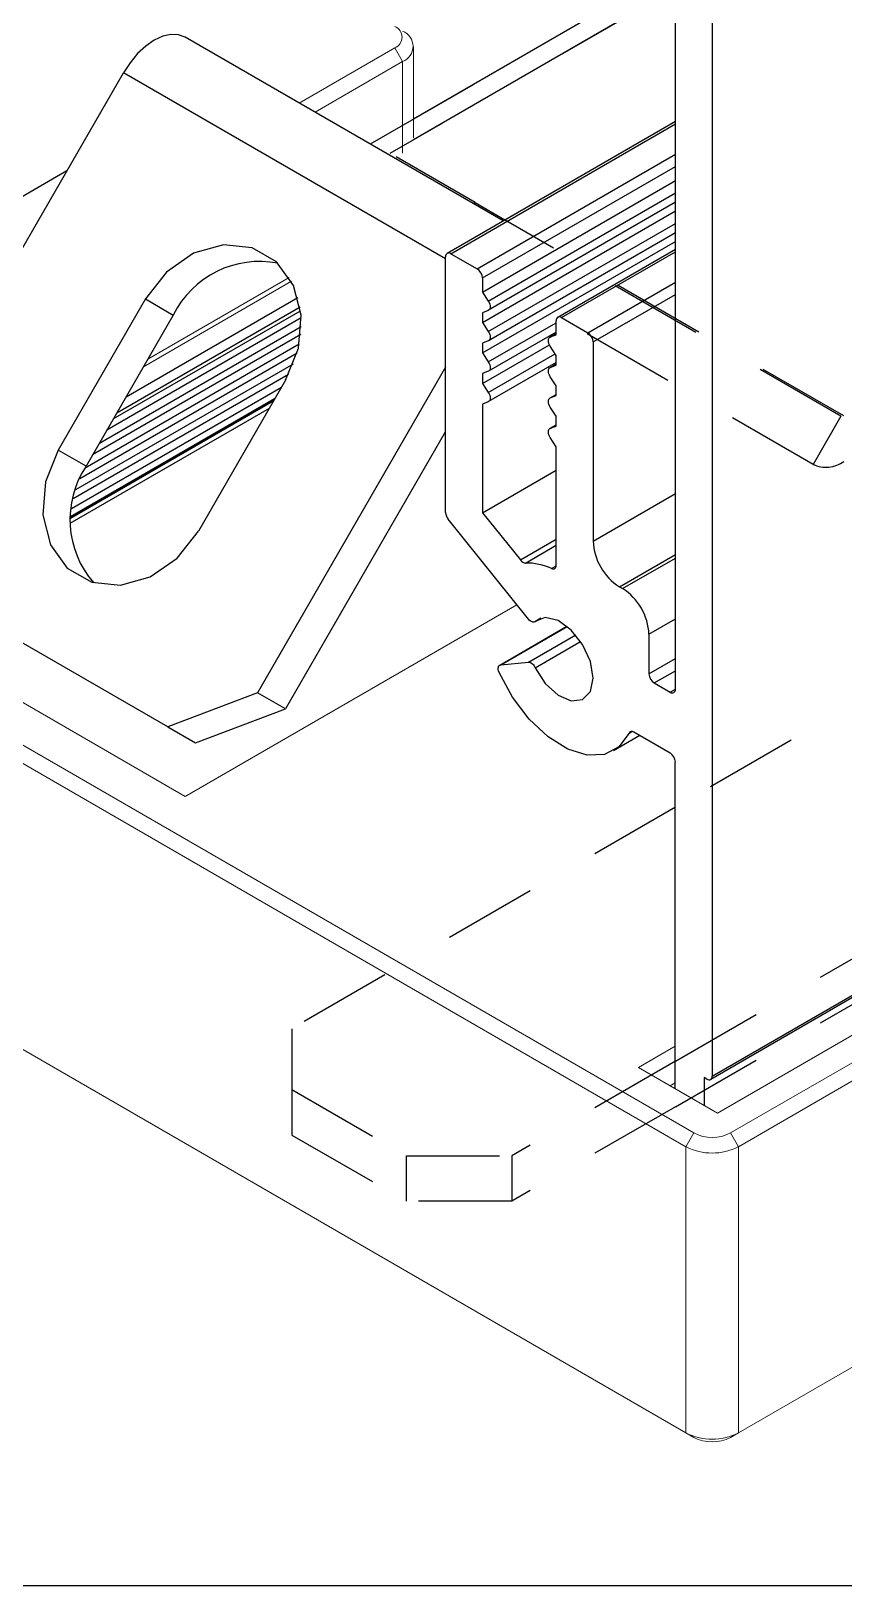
# Model space of a CAD drawing. Extents: x -0.6 to 13.4, y -11.2 to 0.
# Drawn here: x 6.209 to 7.3, y -11.192 to -9.108 of the extents above; entities that cross this region are included whole.
import ezdxf

# ---------------------------------------------------------------- set-up
doc = ezdxf.new("R2010")
doc.units = 0
doc.header["$LTSCALE"] = 0.5
doc.header["$MEASUREMENT"] = 0
doc.linetypes.add('HIDDEN', pattern=[0.375, 0.25, -0.125])
for name, color, linetype in [('Brackets', 181, 'CONTINUOUS'), ('Dimension', 10, 'CONTINUOUS'), ('Housing', 150, 'CONTINUOUS')]:
    doc.layers.add(name, color=color, linetype=linetype)
doc.layers.add('Jig', color=41, linetype='CONTINUOUS', lineweight=13)
doc.layers.add('Text-Unprinted', color=131, linetype='CONTINUOUS', plot=False)

msp = doc.modelspace()

# ---------------------------------------------------------------- linework, layer by layer
at = {"layer": 'Brackets', "linetype": 'Continuous', "transparency": 16777216}
for p, q in [((6.7226, -9.2252), (7.0741, -9.0222)), ((7.0741, -9.0502), (6.7224, -9.2533)), ((6.8012, -9.338), (6.4161, -9.1158)), ((6.8428, -9.3622), (6.4161, -9.1158)), ((6.0185, -9.709), (6.3334, -9.1635)), ((6.7656, -9.4132), (6.3334, -9.1635)), ((6.8052, -9.3376), (6.6992, -9.2763)), ((6.843, -9.3621), (6.8012, -9.338)), ((6.8052, -9.3376), (6.8453, -9.3607)), ((6.3629, -9.4668), (6.2459, -9.6695)), ((6.3629, -9.4668), (6.4002, -9.4884)), ((6.4002, -9.4884), (6.2832, -9.691)), ((6.7656, -9.5581), (6.5135, -9.9948)), ((6.551, -9.5755), (6.434, -9.7781)), ((6.7656, -9.6443), (6.5508, -10.0164)), ((6.2832, -9.691), (6.2459, -9.6695)), ((6.3928, -10.0406), (6.0392, -9.8364)), ((6.5135, -9.9948), (6.3928, -10.0406)), ((6.5508, -10.0164), (6.5135, -9.9948)), ((6.4301, -10.0621), (6.5508, -10.0164)), ((6.3928, -10.0406), (6.4301, -10.0621))]:
    msp.add_line(p, q, dxfattribs=at)
at = {"layer": 'Brackets', "linetype": 'Continuous', "lineweight": 25, "transparency": 16777216}
for p, q in [((7.074, -9.0228), (6.8547, -9.1494)), ((7.0531, -9.0628), (6.9227, -9.1381)), ((6.8026, -9.1795), (6.6644, -9.2592)), ((6.7614, -9.2312), (6.6909, -9.2719))]:
    msp.add_line(p, q, dxfattribs=at)
at = {"layer": 'Brackets', "linetype": 'HIDDEN', "transparency": 16777216}
for p, q in [((6.2575, -9.2951), (5.4124, -9.7829)), ((7.074, -10.4888), (8.2334, -9.8195)), ((7.074, -10.5498), (8.2334, -9.8805)), ((7.074, -10.1481), (6.5594, -10.4452)), ((6.5594, -10.4452), (6.5594, -10.5268)), ((7.074, -10.4888), (6.8545, -10.6155)), ((6.5594, -10.5268), (6.7131, -10.6155)), ((6.5594, -10.5268), (6.5594, -10.5878)), ((7.074, -10.5498), (6.8545, -10.6765)), ((6.5594, -10.5878), (6.7131, -10.6765)), ((6.7131, -10.6765), (6.7131, -10.6155)), ((6.7131, -10.6155), (6.8545, -10.6155)), ((6.8545, -10.6155), (6.8545, -10.6765)), ((6.8545, -10.6765), (6.7131, -10.6765))]:
    msp.add_line(p, q, dxfattribs=at)
at = {"layer": 'Brackets', "linetype": 'HIDDEN', "lineweight": 25, "transparency": 16777216}
for p, q in [((7.3002, -9.6237), (6.8447, -9.3607)), ((7.2962, -9.6241), (6.9111, -9.4017)), ((7.2588, -9.6887), (6.8732, -9.4661)), ((7.2588, -9.6887), (6.8737, -9.4663)), ((8.009, -9.6083), (7.074, -10.1481)), ((7.2962, -9.6241), (7.2588, -9.6887))]:
    msp.add_line(p, q, dxfattribs=at)
at = {"layer": 'Brackets', "linetype": 'Continuous', "transparency": 16777216, "flags": 128}
for points in [[(6.4161, -9.1158), (6.4072, -9.1125), (6.3971, -9.1121), (6.3862, -9.1146), (6.3748, -9.1199), (6.3633, -9.1278), (6.3524, -9.1379), (6.3423, -9.15), (6.3334, -9.1635)], [(6.551, -9.5755), (6.5681, -9.5328), (6.5717, -9.4887), (6.5616, -9.4486), (6.5388, -9.4172), (6.5061, -9.3983), (6.4675, -9.3943), (6.4276, -9.4055), (6.3913, -9.4307), (6.3629, -9.4668)], [(6.2459, -9.6695), (6.2288, -9.7122), (6.2252, -9.7562), (6.2353, -9.7964), (6.2581, -9.8278), (6.2908, -9.8467), (6.3294, -9.8507), (6.3692, -9.8395), (6.4056, -9.8142), (6.434, -9.7781)]]:
    msp.add_lwpolyline(points, dxfattribs=at)
at = {"layer": 'Brackets', "linetype": 'Continuous', "transparency": 16777216}
for centre, radius, start, end in [((6.8029, -9.3343), 0.00402, 245.7156, 305.6315), ((6.5158, -9.5455), 0.1289, 78.832, 153.7166), ((6.3905, -9.7626), 0.1289, 146.2847, 221.1965)]:
    msp.add_arc(centre, radius, start, end, dxfattribs=at)
at = {"layer": 'Brackets', "linetype": 'HIDDEN', "lineweight": 25, "transparency": 16777216}
msp.add_arc((7.276, -9.6508), 0.0416, 245.686, 305.6182, dxfattribs=at)
at = {"layer": 'Dimension', "transparency": 16777216}
msp.add_open_spline([(8.841, -10.3196), (9.0337, -8.7415), (7.6512, -7.9567), (6.2686, -7.1718), (6.4613, -5.5938)], degree=3, dxfattribs=at)
at = {"layer": 'Housing', "linetype": 'Continuous', "transparency": 16777216}
for p, q in [((7.1234, -8.5049), (7.1234, -10.5087)), ((7.0741, -9.99), (7.0741, -8.9563)), ((6.7677, -9.4056), (7.0741, -9.2286)), ((6.7727, -9.4061), (7.0741, -9.232)), ((6.8081, -9.4265), (7.0741, -9.2729)), ((6.8151, -9.4387), (7.0741, -9.2892)), ((6.8151, -9.4575), (7.0741, -9.308)), ((6.823, -9.4697), (7.0741, -9.3247)), ((7.0741, -9.3372), (6.8234, -9.482)), ((6.8151, -9.4983), (7.0741, -9.3488)), ((6.823, -9.5105), (7.0741, -9.3655)), ((7.0741, -9.3781), (6.8234, -9.5228)), ((6.8151, -9.5392), (7.0741, -9.3896)), ((6.9162, -9.4913), (7.0741, -9.4002)), ((6.7656, -9.7531), (6.7656, -9.4102)), ((6.7727, -9.4061), (6.8081, -9.4265)), ((6.9212, -9.4918), (7.0741, -9.4035)), ((6.8151, -9.4387), (6.8151, -9.4575)), ((6.8151, -9.4575), (6.823, -9.4697)), ((6.9565, -9.5123), (7.0741, -9.4444)), ((6.9636, -9.5245), (7.0741, -9.4607)), ((6.3198, -9.6277), (6.5711, -9.4826)), ((6.3246, -9.6194), (6.5704, -9.4775)), ((6.337, -9.5979), (6.5675, -9.4648)), ((6.823, -9.4822), (6.8151, -9.4853)), ((6.3011, -9.66), (6.572, -9.5036)), ((6.5719, -9.4921), (6.3111, -9.6428)), ((6.8151, -9.4853), (6.8151, -9.4983)), ((6.8151, -9.4983), (6.823, -9.5105)), ((6.823, -9.5513), (6.9141, -9.4987)), ((6.9141, -9.5147), (6.9141, -9.4959)), ((6.9212, -9.4918), (6.9565, -9.5123)), ((6.5713, -9.5146), (6.292, -9.6758)), ((6.823, -9.523), (6.8151, -9.5261)), ((6.8151, -9.5261), (6.8151, -9.5392)), ((6.9141, -9.5113), (6.8234, -9.5636)), ((6.9058, -9.518), (6.9141, -9.5132)), ((6.9062, -9.5178), (6.9141, -9.5132)), ((6.9062, -9.5178), (6.9141, -9.5147)), ((6.9636, -9.5245), (6.9636, -9.7915)), ((8.8581, -9.5102), (7.1214, -10.5133)), ((7.1234, -10.5087), (8.8578, -9.507)), ((6.5663, -9.5395), (6.2748, -9.7078)), ((6.2821, -9.6931), (6.5693, -9.5272)), ((6.8151, -9.58), (6.905, -9.5281)), ((6.8151, -9.5392), (6.823, -9.5513)), ((6.823, -9.5921), (6.9127, -9.5403)), ((6.9141, -9.5425), (6.9062, -9.5303)), ((6.9141, -9.5555), (6.9141, -9.5425)), ((6.555, -9.568), (6.2659, -9.735)), ((6.2693, -9.7225), (6.5614, -9.5538)), ((6.823, -9.5638), (6.8151, -9.5669)), ((6.8151, -9.5669), (6.8151, -9.58)), ((6.9141, -9.5521), (6.8234, -9.6044)), ((6.9058, -9.5588), (6.9141, -9.554)), ((6.9062, -9.5586), (6.9141, -9.5541)), ((6.9062, -9.5586), (6.9141, -9.5555)), ((6.2635, -9.7479), (6.5454, -9.5851)), ((6.8151, -9.58), (6.823, -9.5921)), ((6.9141, -9.5833), (6.9062, -9.5711)), ((6.9141, -9.5963), (6.9141, -9.5833)), ((6.2623, -9.7601), (6.5355, -9.6024)), ((6.2623, -9.7602), (6.5354, -9.6024)), ((6.2623, -9.7607), (6.535, -9.6031)), ((6.5363, -9.6009), (6.2624, -9.7591)), ((6.823, -9.6047), (6.8151, -9.6077)), ((6.8151, -9.6077), (6.8151, -9.7534)), ((6.9058, -9.5996), (6.9141, -9.5948)), ((6.9062, -9.5994), (6.9141, -9.5949)), ((6.9062, -9.5994), (6.9141, -9.5963)), ((6.2621, -9.7674), (6.5292, -9.6132)), ((6.9141, -9.6241), (6.9062, -9.6119)), ((6.9141, -9.6372), (6.9141, -9.6241)), ((6.9058, -9.6405), (6.9141, -9.6356)), ((6.9062, -9.6402), (6.9141, -9.6357)), ((6.9062, -9.6402), (6.9141, -9.6372)), ((6.9141, -9.6649), (6.9062, -9.6527)), ((6.9141, -9.8238), (6.9141, -9.6649)), ((6.8151, -9.7534), (6.9141, -9.6962)), ((6.9636, -9.7915), (7.0741, -9.7277)), ((6.8151, -9.7534), (6.8661, -9.8168)), ((6.8768, -9.8961), (6.7692, -9.7622)), ((6.8661, -9.8168), (6.9141, -9.7891)), ((6.873, -9.8209), (6.9141, -9.7971)), ((6.999, -9.8527), (7.0741, -9.8093)), ((7.0032, -9.8551), (7.0741, -9.8142)), ((6.9079, -9.8283), (6.9141, -9.8248)), ((6.999, -9.8527), (7.0032, -9.8551)), ((6.8936, -9.8949), (6.8853, -9.8997)), ((6.8859, -9.8993), (6.8933, -9.895)), ((7.0386, -9.9164), (7.0741, -9.8959)), ((6.8384, -9.9576), (6.9285, -9.9056)), ((6.8398, -9.9572), (6.9288, -9.9058)), ((6.8768, -9.9539), (6.9403, -9.9172)), ((7.0386, -9.9164), (7.0386, -9.9694)), ((6.8859, -9.9612), (6.9469, -9.9259)), ((6.8398, -9.9572), (6.8768, -9.9539)), ((7.0386, -9.9694), (7.0741, -9.9489)), ((7.0456, -9.9817), (7.0741, -9.9653)), ((7.0456, -9.9817), (7.067, -9.994)), ((7.067, -9.994), (7.0741, -9.9899)), ((7.012, -10.0488), (7.0157, -10.0467)), ((7.0669, -10.0756), (7.0185, -10.0477)), ((7.0263, -10.0521), (6.9909, -10.0726)), ((7.0739, -10.5258), (7.0739, -10.0878)), ((7.1128, -10.5107), (7.1128, -10.5483)), ((7.1164, -10.5128), (7.1128, -10.5107))]:
    msp.add_line(p, q, dxfattribs=at)
at = {"layer": 'Housing', "linetype": 'Continuous', "transparency": 16777216, "flags": 128}
for points in [[(6.823, -9.4697), (6.8241, -9.4716), (6.8249, -9.4736), (6.8254, -9.4755), (6.8255, -9.4774), (6.8254, -9.4791), (6.8249, -9.4805), (6.8241, -9.4815), (6.823, -9.4822)], [(6.823, -9.5105), (6.8241, -9.5124), (6.8249, -9.5144), (6.8254, -9.5164), (6.8255, -9.5182), (6.8254, -9.5199), (6.8249, -9.5213), (6.8241, -9.5224), (6.823, -9.523)], [(6.9062, -9.5303), (6.9052, -9.5284), (6.9044, -9.5264), (6.9039, -9.5244), (6.9037, -9.5226), (6.9039, -9.5209), (6.9044, -9.5195), (6.9052, -9.5184), (6.9062, -9.5178)], [(6.823, -9.5513), (6.8241, -9.5532), (6.8249, -9.5552), (6.8254, -9.5572), (6.8255, -9.559), (6.8254, -9.5607), (6.8249, -9.5621), (6.8241, -9.5632), (6.823, -9.5638)], [(6.9062, -9.5711), (6.9052, -9.5692), (6.9044, -9.5672), (6.9039, -9.5653), (6.9037, -9.5634), (6.9039, -9.5617), (6.9044, -9.5603), (6.9052, -9.5593), (6.9062, -9.5586)], [(6.823, -9.5921), (6.8241, -9.594), (6.8249, -9.596), (6.8254, -9.598), (6.8255, -9.5999), (6.8254, -9.6015), (6.8249, -9.6029), (6.8241, -9.604), (6.823, -9.6047)], [(6.9062, -9.6119), (6.9052, -9.61), (6.9044, -9.608), (6.9039, -9.6061), (6.9037, -9.6042), (6.9039, -9.6025), (6.9044, -9.6011), (6.9052, -9.6001), (6.9062, -9.5994)], [(6.9062, -9.6527), (6.9052, -9.6508), (6.9044, -9.6489), (6.9039, -9.6469), (6.9037, -9.645), (6.9039, -9.6434), (6.9044, -9.642), (6.9052, -9.6409), (6.9062, -9.6402)], [(6.9079, -9.8283), (6.9092, -9.8287), (6.9103, -9.8288), (6.9114, -9.8287), (6.9123, -9.8282), (6.9131, -9.8274), (6.9137, -9.8264), (6.914, -9.8252), (6.9141, -9.8238)], [(6.8859, -9.8993), (6.885, -9.8999), (6.884, -9.9002), (6.8829, -9.9001), (6.8817, -9.8998), (6.8804, -9.8993), (6.8791, -9.8984), (6.8779, -9.8974), (6.8768, -9.8961)], [(6.8859, -9.9612), (6.8995, -9.9823), (6.9166, -9.998), (6.9343, -10.0057), (6.9496, -10.004), (6.96, -9.9932), (6.9636, -9.9751), (6.96, -9.9529), (6.9496, -9.9301), (6.9343, -9.9107), (6.9166, -9.8979), (6.8995, -9.8939), (6.8859, -9.8993)], [(6.8375, -9.9675), (6.8368, -9.9656), (6.8364, -9.9638), (6.8363, -9.962), (6.8365, -9.9605), (6.8369, -9.9592), (6.8377, -9.9581), (6.8387, -9.9575), (6.8398, -9.9572)], [(7.012, -10.0488), (6.9983, -10.0673), (6.9791, -10.0774), (6.9557, -10.0785), (6.9297, -10.0706), (6.9031, -10.054), (6.8777, -10.0302), (6.8553, -10.0006), (6.8375, -9.9675)], [(7.0185, -10.0477), (7.0175, -10.0471), (7.0165, -10.0468), (7.0155, -10.0467), (7.0146, -10.0468), (7.0138, -10.047), (7.0131, -10.0474), (7.0125, -10.0481), (7.012, -10.0488)]]:
    msp.add_lwpolyline(points, dxfattribs=at)
at = {"layer": 'Housing', "linetype": 'Continuous', "transparency": 16777216}
for centre, radius, start, end in [((6.7699, -9.4095), 0.00437, 50.7624, 189.2023), ((6.7998, -9.4394), 0.0154, 2.6115, 57.3885), ((6.9184, -9.4952), 0.00437, 50.7624, 189.2023), ((6.9483, -9.5252), 0.0154, 2.6115, 57.3885), ((6.781, -9.7524), 0.0153, 182.6425, 219.7718), ((7.0404, -9.788), 0.0769, 182.6115, 237.3885), ((6.8739, -9.8116), 0.00936, 213.8979, 264.4753), ((6.8742, -9.9013), 0.0804, 65.1952, 90.8666), ((6.9618, -9.9199), 0.0769, 2.6115, 57.3885), ((6.8753, -9.965), 0.0112, 19.9944, 82.5777), ((7.0539, -9.9687), 0.0154, 182.6115, 237.3885), ((7.0698, -9.9907), 0.00437, 230.7624, 9.2023), ((7.0586, -10.0885), 0.0154, 2.6115, 57.3885), ((7.1191, -10.5094), 0.00437, 230.7624, 9.2023)]:
    msp.add_arc(centre, radius, start, end, dxfattribs=at)
at = {"layer": 'Jig', "linetype": 'Continuous', "transparency": 16777216}
for p, q in [((6.6974, -9.1301), (6.5693, -9.2041)), ((6.6974, -9.1301), (6.708, -9.1485)), ((6.7226, -9.1281), (6.7226, -9.2508)), ((6.5905, -9.2164), (6.708, -9.1485)), ((6.708, -9.1485), (6.708, -9.2712)), ((4.896, -9.3374), (7.0881, -10.6034)), ((7.0987, -10.585), (4.9066, -9.319)), ((6.3601, -9.5578), (6.5588, -9.4431)), ((6.366, -9.5477), (6.5559, -9.438)), ((5.688, -9.7131), (6.4163, -10.1338)), ((7.0881, -10.9871), (4.896, -9.7211)), ((6.4163, -10.1338), (5.7092, -9.7254)), ((6.4163, -10.1338), (6.8613, -9.8768)), ((6.8613, -9.8768), (6.4163, -10.1338)), ((7.1305, -10.5585), (8.1742, -9.9557)), ((8.1293, -9.9816), (7.1305, -10.5585)), ((8.1823, -9.9878), (7.1482, -10.585)), ((7.1588, -10.6034), (8.1929, -10.0061)), ((8.1929, -10.3898), (7.1588, -10.9871)), ((7.0739, -10.4687), (7.0244, -10.4972)), ((7.0244, -10.4972), (7.1305, -10.5585)), ((7.0244, -10.4972), (7.0669, -10.5217)), ((7.0669, -10.5217), (7.0739, -10.5176)), ((7.1305, -10.5585), (7.0669, -10.5217)), ((7.1305, -10.5585), (7.1305, -10.5585)), ((7.0881, -10.6034), (7.0987, -10.585)), ((7.1588, -10.6034), (7.1482, -10.585)), ((7.0881, -10.6034), (7.0881, -10.9871)), ((7.1588, -10.9871), (7.1588, -10.6034)), ((7.0987, -10.9932), (7.0881, -10.9871)), ((7.1482, -10.9932), (7.1588, -10.9871))]:
    msp.add_line(p, q, dxfattribs=at)
for centre, radius, start, end in [((6.692, -9.1158), 0.0153, 290.806, 69.194), ((6.7002, -9.1281), 0.0218, 290.806, 69.194), ((7.1234, -10.5373), 0.0538, 242.5977, 297.4023), ((7.1234, -10.5352), 0.0768, 242.5977, 297.4023), ((7.1234, -10.9189), 0.0768, 242.5977, 297.4023), ((7.1234, -10.9455), 0.0538, 242.5977, 297.4023)]:
    msp.add_arc(centre, radius, start, end, dxfattribs=at)
at = {"layer": 'Text-Unprinted', "transparency": 16777216}
msp.add_lwpolyline([(0, 0), (13.4142, 0), (13.4142, -11.1923), (0, -11.1923)], close=True, dxfattribs=at)

doc.saveas('drawing.dxf')
